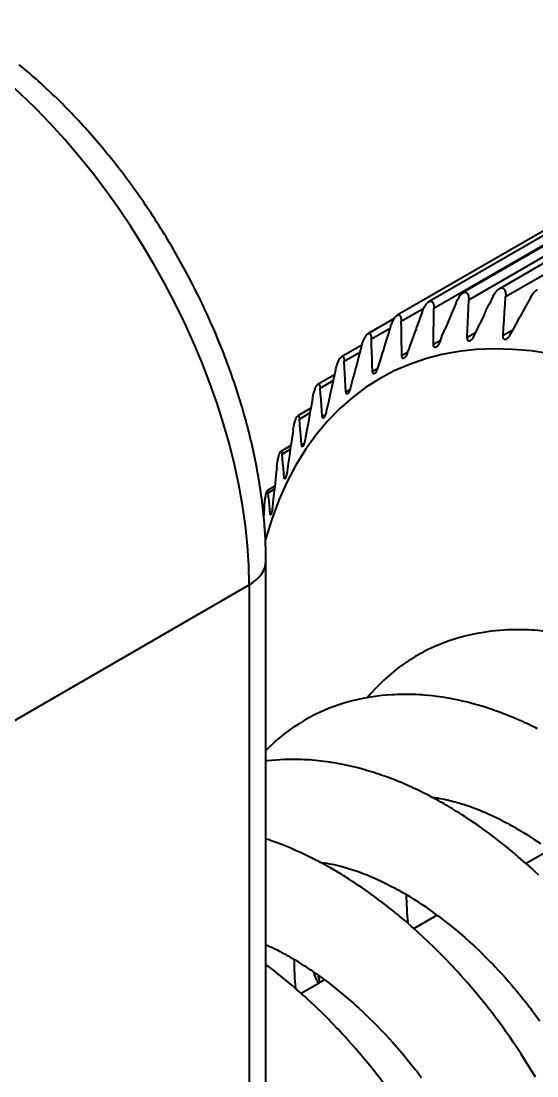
# Model space of a CAD drawing. Header units: millimetres. Extents: x 15 to 415, y 5 to 292.
# Drawn here: x 329.892 to 332.135, y 122.882 to 127.466 of the extents above; entities that cross this region are included whole.
import ezdxf

# ---------------------------------------------------------------- set-up
doc = ezdxf.new("R2010")
doc.units = ezdxf.units.MM
doc.layers.add('Geometries', color=7, linetype='Continuous')

msp = doc.modelspace()

# ---------------------------------------------------------------- linework, layer by layer
at = {"layer": 'Geometries', "linetype": 'Continuous', "lineweight": 40}
for p, q in [((331.9994, 126.2686), (333.5228, 127.1482)), ((331.6871, 126.2189), (333.2105, 127.0985)), ((331.8388, 126.2544), (333.3622, 127.134)), ((333.3931, 127.1237), (331.972, 126.3032)), ((333.2183, 127.0962), (331.8148, 126.2859)), ((333.0099, 127.0432), (331.5279, 126.1875)), ((333.0492, 127.0456), (331.6663, 126.2472)), ((331.7849, 126.2445), (331.7796, 126.2321)), ((331.914, 126.2071), (331.9248, 126.2295)), ((331.9248, 126.2295), (331.9258, 126.2315)), ((331.9258, 126.2315), (331.9286, 126.2373)), ((331.9425, 126.2661), (331.9286, 126.2373)), ((332.1083, 126.2663), (332.0958, 126.2437)), ((331.5456, 126.1623), (331.6442, 126.2192)), ((331.6366, 126.2016), (331.6282, 126.1787)), ((331.6428, 126.2164), (331.6442, 126.2193)), ((331.9056, 126.1897), (331.9126, 126.2043)), ((331.9126, 126.2043), (331.914, 126.2071)), ((332.0536, 126.1671), (332.0619, 126.1822)), ((331.5147, 126.1732), (331.4006, 126.1073)), ((331.4989, 126.1377), (331.4972, 126.1323)), ((331.4154, 126.0851), (331.4972, 126.1323)), ((331.4972, 126.1323), (331.4961, 126.1287)), ((331.7156, 126.08), (331.7214, 126.0939)), ((331.7214, 126.0939), (331.7226, 126.0966)), ((331.7226, 126.0966), (331.7315, 126.1179)), ((331.7315, 126.1179), (331.7323, 126.1198)), ((331.7323, 126.1198), (331.7346, 126.1253)), ((331.8328, 126.0919), (331.8683, 126.1124)), ((331.8683, 126.1124), (331.8599, 126.095)), ((331.9883, 126.1006), (332.0305, 126.125)), ((332.0304, 126.1249), (332.0168, 126.1)), ((331.3743, 126.0584), (331.2855, 126.0071)), ((331.3729, 126.0534), (331.3659, 126.0272)), ((331.6856, 126.0627), (331.7156, 126.0801)), ((331.7156, 126.08), (331.7112, 126.0694)), ((331.2975, 125.9878), (331.3659, 126.0273)), ((331.5478, 126.0133), (331.5732, 126.028)), ((331.5717, 126.0236), (331.5726, 126.0261)), ((331.5732, 126.028), (331.5726, 126.0261)), ((331.5732, 126.028), (331.5752, 126.0332)), ((331.4207, 125.9441), (331.442, 125.9564)), ((331.4425, 125.9578), (331.442, 125.9564)), ((331.255, 125.9293), (331.1834, 125.8879)), ((331.2596, 125.9494), (331.255, 125.9292)), ((331.193, 125.8714), (331.2494, 125.9039)), ((331.3051, 125.8555), (331.3227, 125.8657)), ((331.328, 125.8849), (331.3248, 125.8727)), ((331.2329, 125.83), (331.2283, 125.8092)), ((331.1519, 125.7833), (331.0953, 125.7506)), ((331.1519, 125.7833), (331.1482, 125.763)), ((331.1026, 125.7366), (331.1482, 125.763)), ((331.202, 125.7484), (331.216, 125.7565)), ((331.1292, 125.6582), (331.1272, 125.6471)), ((331.0652, 125.6213), (331.0218, 125.5962)), ((331.0271, 125.5847), (331.0629, 125.6054)), ((331.0652, 125.6213), (331.0629, 125.6054)), ((331.1122, 125.6236), (331.123, 125.6298)), ((331.0366, 125.4821), (331.0444, 125.4866)), ((330.9951, 125.4444), (330.9635, 125.4261)), ((330.967, 125.4168), (330.9938, 125.4323)), ((330.9951, 125.4443), (330.9938, 125.4323)), ((330.9756, 125.3251), (330.9809, 125.3281)), ((330.9569, 124.2968), (330.9569, 125.1185)), ((329.3553, 124.134), (330.8837, 125.0164)), ((330.8837, 125.0164), (330.8837, 119.3009)), ((331.954, 124.4697), (331.9552, 124.4693)), ((330.9569, 124.1618), (330.9569, 124.2968)), ((331.4654, 124.1874), (331.4667, 124.187)), ((330.9569, 124.1615), (330.9569, 124.1618)), ((330.9569, 122.8114), (330.9569, 124.1615)), ((332.1897, 123.8639), (332.0883, 123.8053)), ((331.5998, 123.5233), (331.7007, 123.5816)), ((331.2124, 123.2996), (331.1903, 123.2869)), ((331.1835, 123.2829), (331.1105, 123.2408)), ((331.1835, 123.2829), (331.1903, 123.2869))]:
    msp.add_line(p, q, dxfattribs=at)
at = {"layer": 'Geometries', "linetype": 'Continuous', "lineweight": 40, "flags": 128}
for points in [[(330.9469, 125.318), (330.9464, 125.3232), (330.945, 125.3366), (330.9436, 125.3501), (330.942, 125.3635), (330.9404, 125.377), (330.9387, 125.3905), (330.9368, 125.404), (330.935, 125.4176), (330.933, 125.4311), (330.9309, 125.4447), (330.9288, 125.4583), (330.9266, 125.4719), (330.9242, 125.4855), (330.9219, 125.4992), (330.9194, 125.5128), (330.9168, 125.5265), (330.9142, 125.5402), (330.9115, 125.5539), (330.9087, 125.5676), (330.9058, 125.5813), (330.9029, 125.595), (330.8998, 125.6088), (330.8967, 125.6225), (330.8935, 125.6363), (330.8903, 125.65), (330.8869, 125.6638), (330.8835, 125.6776), (330.88, 125.6914), (330.8764, 125.7051), (330.8727, 125.7189), (330.869, 125.7327), (330.8652, 125.7465), (330.8613, 125.7603), (330.8573, 125.7741), (330.8533, 125.7879), (330.8491, 125.8017), (330.8449, 125.8155), (330.8407, 125.8293), (330.8363, 125.8431), (330.8319, 125.8569), (330.8274, 125.8707), (330.8228, 125.8845), (330.8182, 125.8983), (330.8134, 125.9121), (330.8087, 125.9258), (330.8038, 125.9396), (330.7989, 125.9534), (330.7938, 125.9671), (330.7888, 125.9808), (330.7836, 125.9946), (330.7784, 126.0083), (330.7731, 126.022), (330.7677, 126.0357), (330.7623, 126.0494), (330.7568, 126.0631), (330.7512, 126.0767), (330.7455, 126.0904), (330.7398, 126.104), (330.734, 126.1176), (330.7282, 126.1312), (330.7223, 126.1448), (330.7163, 126.1583), (330.7102, 126.1719), (330.7041, 126.1854), (330.6979, 126.1989), (330.6916, 126.2124), (330.6853, 126.2258), (330.6789, 126.2393), (330.6725, 126.2527), (330.666, 126.2661), (330.6594, 126.2795), (330.6527, 126.2928), (330.646, 126.3061), (330.6392, 126.3194), (330.6324, 126.3327), (330.6255, 126.3459), (330.6185, 126.3591), (330.6115, 126.3723), (330.6044, 126.3855), (330.5973, 126.3986), (330.5901, 126.4117), (330.5828, 126.4248), (330.5755, 126.4378), (330.5681, 126.4508), (330.5606, 126.4637), (330.5531, 126.4767), (330.5456, 126.4896), (330.5379, 126.5024), (330.5302, 126.5152), (330.5225, 126.528), (330.5147, 126.5408), (330.5069, 126.5535), (330.4989, 126.5662), (330.491, 126.5788), (330.483, 126.5914), (330.4749, 126.6039), (330.4668, 126.6164), (330.4586, 126.6289), (330.4503, 126.6413), (330.442, 126.6537), (330.4337, 126.6661), (330.4253, 126.6784), (330.4169, 126.6906), (330.4083, 126.7028), (330.3998, 126.715), (330.3912, 126.7271), (330.3825, 126.7391), (330.3738, 126.7511), (330.3651, 126.7631), (330.3563, 126.775), (330.3474, 126.7869), (330.3385, 126.7987), (330.3296, 126.8104), (330.3206, 126.8221), (330.3115, 126.8338), (330.3024, 126.8454), (330.2933, 126.8569), (330.2841, 126.8684), (330.2749, 126.8799), (330.2656, 126.8913), (330.2563, 126.9026), (330.247, 126.9138), (330.2375, 126.9251), (330.2281, 126.9362), (330.2186, 126.9473), (330.2091, 126.9583), (330.1995, 126.9693), (330.1899, 126.9802), (330.1802, 126.991), (330.1705, 127.0018), (330.1608, 127.0126), (330.151, 127.0232), (330.1412, 127.0338), (330.1313, 127.0443), (330.1214, 127.0548), (330.1115, 127.0652), (330.1015, 127.0755), (330.0915, 127.0858), (330.0815, 127.096), (330.0714, 127.1061), (330.0613, 127.1162), (330.0512, 127.1262), (330.041, 127.1361), (330.0307, 127.1459), (330.0205, 127.1557), (330.0102, 127.1654), (329.9999, 127.1751), (329.9895, 127.1846), (329.9792, 127.1941), (329.9687, 127.2035), (329.9583, 127.2129), (329.9478, 127.2221), (329.9373, 127.2313), (329.9268, 127.2405), (329.9162, 127.2495), (329.9056, 127.2584), (329.895, 127.2673), (329.8843, 127.2761)], [(331.7849, 126.2445), (331.7869, 126.2491), (331.7891, 126.2537), (331.7915, 126.2582), (331.794, 126.2626), (331.7966, 126.2668), (331.7988, 126.2701), (331.8012, 126.2732), (331.8036, 126.2762), (331.8061, 126.2789), (331.8082, 126.281), (331.8104, 126.2828), (331.8125, 126.2845), (331.8147, 126.2858), (331.8148, 126.2859)], [(331.8148, 126.2859), (331.8168, 126.287), (331.8189, 126.2878), (331.821, 126.2883), (331.823, 126.2885), (331.8252, 126.2884), (331.8273, 126.2878), (331.8292, 126.2869), (331.831, 126.2855), (331.8326, 126.2838), (331.834, 126.2817), (331.8354, 126.279), (331.8365, 126.276), (331.8374, 126.2728), (331.8381, 126.2693), (331.8385, 126.2658), (331.8388, 126.2621), (331.8389, 126.2583), (331.8388, 126.2544)], [(331.9425, 126.2661), (331.9448, 126.2707), (331.9473, 126.2751), (331.9499, 126.2794), (331.9526, 126.2836), (331.9555, 126.2876), (331.958, 126.2907), (331.9605, 126.2936), (331.9632, 126.2963), (331.9659, 126.2988), (331.9681, 126.3006), (331.9704, 126.3023), (331.972, 126.3032)], [(331.972, 126.3032), (331.9727, 126.3036), (331.975, 126.3048), (331.9773, 126.3056), (331.9796, 126.3062), (331.9818, 126.3064), (331.9839, 126.3063), (331.9862, 126.3059), (331.9884, 126.305), (331.9904, 126.3037), (331.9922, 126.302), (331.9938, 126.3), (331.9952, 126.2977), (331.9966, 126.2947), (331.9977, 126.2914), (331.9985, 126.2879), (331.9991, 126.2842), (331.9995, 126.2805), (331.9996, 126.2766), (331.9996, 126.2727), (331.9994, 126.2686)], [(332.1083, 126.2663), (332.1108, 126.2707), (332.1132, 126.2746)], [(332.1132, 126.2746), (332.1135, 126.275), (332.1164, 126.2791), (332.1194, 126.2831), (332.1225, 126.2868), (332.1252, 126.2897), (332.1279, 126.2924), (332.1308, 126.2949), (332.1317, 126.2956)], [(332.1317, 126.2956), (332.1337, 126.2971), (332.1341, 126.2974)], [(332.1341, 126.2974), (332.1361, 126.2987), (332.1369, 126.2991)], [(331.6442, 126.2193), (331.6447, 126.2202), (331.6471, 126.2246), (331.6491, 126.228), (331.6512, 126.2314), (331.6535, 126.2346), (331.6557, 126.2376), (331.6577, 126.2398), (331.6596, 126.2419), (331.6616, 126.2438), (331.6636, 126.2454), (331.6656, 126.2468), (331.6663, 126.2472)], [(331.6663, 126.2472), (331.6676, 126.2479), (331.6695, 126.2487), (331.6714, 126.2492), (331.6735, 126.2494), (331.6755, 126.2491), (331.6773, 126.2485), (331.679, 126.2474), (331.6806, 126.246), (331.6819, 126.2443), (331.6833, 126.2419), (331.6844, 126.2392), (331.6853, 126.2362), (331.6861, 126.233), (331.6866, 126.2297), (331.6869, 126.2262), (331.6871, 126.2226), (331.6871, 126.2189)], [(331.7796, 126.2321), (331.7698, 126.2088), (331.7673, 126.203)], [(331.8328, 126.0919), (331.8339, 126.1238), (331.835, 126.156), (331.8362, 126.1885), (331.8375, 126.2213), (331.8388, 126.2544)], [(331.9883, 126.1006), (331.9904, 126.1336), (331.9926, 126.1669), (331.9948, 126.2005), (331.9971, 126.2344), (331.9994, 126.2686)], [(332.0958, 126.2437), (332.0896, 126.2324), (332.0737, 126.2035)], [(331.5147, 126.1732), (331.5159, 126.175), (331.5177, 126.1775), (331.5194, 126.1798), (331.5212, 126.1819), (331.5231, 126.1838), (331.5249, 126.1854), (331.5267, 126.1868), (331.5279, 126.1875)], [(331.5279, 126.1875), (331.5285, 126.1878), (331.5302, 126.1886), (331.5322, 126.1891), (331.534, 126.1892), (331.5358, 126.1889), (331.5374, 126.1882), (331.5389, 126.1871), (331.5402, 126.1856), (331.5415, 126.1836), (331.5426, 126.1812), (331.5435, 126.1785), (331.5443, 126.1755), (331.5448, 126.1725), (331.5452, 126.1692), (331.5455, 126.1658), (331.5456, 126.1623)], [(331.6366, 126.2016), (331.6384, 126.2063), (331.6404, 126.211), (331.641, 126.2124)], [(331.641, 126.2124), (331.6425, 126.2156), (331.6428, 126.2164)], [(331.6856, 126.0627), (331.6858, 126.0934), (331.6861, 126.1243), (331.6864, 126.1555), (331.6867, 126.1871), (331.6871, 126.2189)], [(331.7673, 126.203), (331.7549, 126.1735), (331.7401, 126.1384), (331.7346, 126.1253)], [(331.9056, 126.1897), (331.8924, 126.1624), (331.8821, 126.1411)], [(332.0737, 126.2035), (332.0711, 126.1988), (332.0619, 126.1822)], [(331.4989, 126.1377), (331.5005, 126.1425), (331.5022, 126.1473), (331.504, 126.152), (331.506, 126.1567), (331.5081, 126.1613), (331.5099, 126.1649), (331.5119, 126.1685), (331.5138, 126.1718), (331.5147, 126.1732)], [(331.5478, 126.0133), (331.5473, 126.0425), (331.5468, 126.072), (331.5464, 126.1018), (331.546, 126.1319), (331.5456, 126.1623)], [(331.6124, 126.1356), (331.6102, 126.1294), (331.6022, 126.1076)], [(331.6282, 126.1787), (331.6233, 126.1653), (331.6124, 126.1356)], [(331.8821, 126.1411), (331.8761, 126.1285), (331.8683, 126.1124)], [(332.0536, 126.1671), (332.0528, 126.1656), (332.0347, 126.1326), (332.0304, 126.1249)], [(331.3743, 126.0584), (331.3757, 126.0631), (331.3773, 126.0679), (331.379, 126.0727), (331.3809, 126.0774), (331.3825, 126.0812), (331.3842, 126.0849), (331.3859, 126.0885), (331.3878, 126.0919), (331.3893, 126.0945), (331.3909, 126.097), (331.3925, 126.0993), (331.3942, 126.1014), (331.3958, 126.1033), (331.3975, 126.1049), (331.3991, 126.1063), (331.4006, 126.1073)], [(331.4006, 126.1073), (331.4007, 126.1073), (331.4025, 126.1081), (331.4042, 126.1086), (331.4057, 126.1086), (331.4073, 126.1082), (331.4087, 126.1074), (331.4099, 126.1062), (331.4112, 126.1045), (331.4122, 126.1025), (331.4131, 126.1001), (331.4139, 126.0974), (331.4145, 126.0946), (331.4149, 126.0916), (331.4152, 126.0884), (331.4154, 126.0851)], [(331.4859, 126.0966), (331.4759, 126.0647), (331.4729, 126.055)], [(331.4961, 126.1287), (331.4873, 126.101), (331.4859, 126.0966)], [(331.6022, 126.1076), (331.5972, 126.0938), (331.5843, 126.0585), (331.5752, 126.0332)], [(331.8455, 126.0766), (331.8443, 126.0759), (331.8428, 126.0754), (331.8414, 126.0752), (331.8401, 126.0752), (331.839, 126.0754), (331.838, 126.0758), (331.8371, 126.0764), (331.8358, 126.0777), (331.8348, 126.0793), (331.834, 126.0814), (331.8334, 126.0837), (331.833, 126.0862), (331.8328, 126.089), (331.8328, 126.0919)], [(331.8599, 126.095), (331.8585, 126.0921), (331.8569, 126.0894), (331.8553, 126.0867), (331.8535, 126.0842), (331.8519, 126.0822), (331.8503, 126.0804), (331.8486, 126.0788), (331.8472, 126.0777), (331.8457, 126.0767), (331.8455, 126.0766)], [(332.0028, 126.0838), (332.0013, 126.083), (331.9998, 126.0824), (331.9983, 126.0821), (331.9968, 126.082), (331.9955, 126.0822), (331.9943, 126.0826), (331.9933, 126.0831), (331.9923, 126.0839), (331.991, 126.0854), (331.99, 126.0873), (331.9892, 126.0895), (331.9886, 126.092), (331.9883, 126.0946), (331.9882, 126.0976), (331.9883, 126.1006)], [(332.0168, 126.1), (332.0152, 126.0973), (332.0135, 126.0946), (332.0116, 126.0921), (332.0097, 126.0897), (332.008, 126.0879), (332.0062, 126.0863), (332.0044, 126.0848), (332.0029, 126.0838), (332.0028, 126.0838)], [(331.3729, 126.0534), (331.3742, 126.0583), (331.3743, 126.0584)], [(331.4207, 125.9441), (331.4195, 125.9717), (331.4185, 125.9996), (331.4174, 126.0278), (331.4164, 126.0563), (331.4154, 126.0851)], [(331.4729, 126.055), (331.4647, 126.0288), (331.4644, 126.0281)], [(331.6966, 126.0489), (331.6955, 126.0484), (331.6942, 126.0479), (331.693, 126.0477), (331.6919, 126.0478), (331.691, 126.0481), (331.6901, 126.0485), (331.6888, 126.0496), (331.6878, 126.051), (331.687, 126.0528), (331.6863, 126.0549), (331.6859, 126.0573), (331.6857, 126.0599), (331.6856, 126.0627)], [(331.7112, 126.0694), (331.7099, 126.0665), (331.7085, 126.0637), (331.707, 126.0609), (331.7054, 126.0582), (331.7039, 126.0561), (331.7024, 126.0542), (331.7009, 126.0524), (331.6995, 126.0511), (331.6982, 126.05), (331.6968, 126.0491), (331.6966, 126.0489)], [(331.2596, 125.9494), (331.2607, 125.9542), (331.2619, 125.9591), (331.2633, 125.964), (331.2648, 125.9689), (331.2664, 125.9737), (331.2677, 125.9776), (331.2692, 125.9814), (331.2707, 125.9852), (331.2723, 125.9887), (331.2737, 125.9916), (331.2751, 125.9942), (331.2765, 125.9968), (331.2779, 125.9991), (331.2794, 126.0012), (331.2809, 126.003), (331.2823, 126.0046), (331.2837, 126.0059), (331.2853, 126.0071), (331.2855, 126.0072)], [(331.2855, 126.0072), (331.2869, 126.0078), (331.2883, 126.0081), (331.2897, 126.0081), (331.291, 126.0076), (331.2921, 126.0068), (331.2933, 126.0054), (331.2943, 126.0037), (331.2952, 126.0016), (331.2959, 125.9992), (331.2965, 125.9967), (331.297, 125.9939), (331.2973, 125.9909), (331.2975, 125.9878)], [(331.3659, 126.0272), (331.363, 126.0166), (331.3551, 125.987)], [(331.4644, 126.0281), (331.4535, 125.9931), (331.4425, 125.9578)], [(331.5561, 126.0005), (331.5551, 126.0002), (331.5541, 126.0001), (331.5532, 126.0002), (331.5524, 126.0004), (331.5512, 126.0013), (331.5502, 126.0025), (331.5494, 126.0041), (331.5487, 126.006), (331.5483, 126.0082), (331.548, 126.0106), (331.5478, 126.0133)], [(331.5573, 126.001), (331.5563, 126.0005), (331.5561, 126.0005)], [(331.5584, 126.0018), (331.5575, 126.0012), (331.5573, 126.001)], [(331.5717, 126.0236), (331.5705, 126.0206), (331.5693, 126.0177), (331.5679, 126.0148), (331.5665, 126.0121), (331.5652, 126.0098), (331.5638, 126.0077), (331.5624, 126.0058), (331.5612, 126.0044), (331.5599, 126.0031), (331.5587, 126.002), (331.5584, 126.0018)], [(331.3051, 125.8555), (331.3035, 125.8815), (331.302, 125.9077), (331.3005, 125.9341), (331.299, 125.9608), (331.2975, 125.9878)], [(331.3482, 125.9609), (331.3436, 125.944), (331.3341, 125.9082), (331.328, 125.8849)], [(331.3551, 125.987), (331.3533, 125.9801), (331.3482, 125.9609)], [(331.442, 125.9564), (331.4415, 125.9548), (331.4404, 125.9518), (331.4394, 125.9493)], [(331.255, 125.9292), (331.2513, 125.9126), (331.2494, 125.9039)], [(331.4285, 125.9332), (331.4277, 125.9328), (331.4268, 125.9325), (331.4259, 125.9325), (331.4251, 125.9326), (331.424, 125.9332), (331.4231, 125.9342), (331.4223, 125.9356), (331.4216, 125.9373), (331.4212, 125.9392), (331.4208, 125.9416), (331.4207, 125.9441)], [(331.4394, 125.9493), (331.4392, 125.9489), (331.438, 125.946), (331.4368, 125.9437), (331.4356, 125.9415), (331.4343, 125.9394), (331.4332, 125.9378), (331.4321, 125.9364), (331.431, 125.9352), (331.4298, 125.9341), (331.4287, 125.9334), (331.4285, 125.9332)], [(331.1598, 125.8265), (331.1608, 125.8313), (331.1618, 125.8362), (331.1629, 125.8411), (331.1642, 125.846), (331.1655, 125.8509), (331.1666, 125.8549), (331.1679, 125.8589), (331.1692, 125.8627), (331.1705, 125.8665), (331.1717, 125.8694), (331.1729, 125.8723), (331.1741, 125.875), (331.1754, 125.8775), (331.1766, 125.8798), (331.1779, 125.8819), (331.1791, 125.8837), (331.1804, 125.8853), (331.1818, 125.8867), (331.1832, 125.8878), (331.1834, 125.8879)], [(331.1834, 125.8879), (331.1844, 125.8884), (331.1857, 125.8887), (331.1868, 125.8885), (331.1879, 125.888), (331.1889, 125.887), (331.1899, 125.8856), (331.1907, 125.8838), (331.1914, 125.8817), (331.1919, 125.8795), (331.1924, 125.877), (331.1927, 125.8743), (331.193, 125.8714)], [(331.202, 125.7484), (331.2001, 125.7725), (331.1983, 125.7969), (331.1965, 125.8215), (331.1947, 125.8463), (331.193, 125.8714)], [(331.2494, 125.9039), (331.2432, 125.8761), (331.2351, 125.84), (331.2329, 125.83)], [(331.3218, 125.8632), (331.3208, 125.8607), (331.3198, 125.8582), (331.3188, 125.8559), (331.3176, 125.8537), (331.3167, 125.852), (331.3157, 125.8505), (331.3147, 125.8491), (331.3136, 125.8479), (331.3126, 125.8469), (331.3117, 125.8462), (331.3115, 125.8461)], [(331.3227, 125.8657), (331.322, 125.8636), (331.3218, 125.8632)], [(331.3248, 125.8727), (331.3239, 125.8697), (331.323, 125.8666), (331.3227, 125.8657)], [(331.1598, 125.8265), (331.1531, 125.7899), (331.1519, 125.7833)], [(331.3115, 125.8461), (331.3109, 125.8458), (331.3101, 125.8456), (331.3094, 125.8456), (331.3083, 125.8459), (331.3075, 125.8466), (331.3067, 125.8478), (331.3061, 125.8493), (331.3056, 125.8511), (331.3053, 125.8532), (331.3051, 125.8555)], [(331.2194, 125.7689), (331.2187, 125.7658), (331.2179, 125.7627), (331.217, 125.7597), (331.2161, 125.7567), (331.216, 125.7565)], [(331.2283, 125.8092), (331.2272, 125.8043), (331.2194, 125.7689)], [(331.0746, 125.6856), (331.0753, 125.6904), (331.0761, 125.6953), (331.077, 125.7002), (331.078, 125.7051), (331.0791, 125.7101), (331.08, 125.7141), (331.081, 125.7182), (331.0821, 125.7222), (331.0832, 125.726), (331.0842, 125.7291), (331.0852, 125.7321), (331.0862, 125.735), (331.0872, 125.7377), (331.0883, 125.7402), (331.0893, 125.7425), (331.0904, 125.7445), (331.0915, 125.7463), (331.0927, 125.7481), (331.0938, 125.7494), (331.0949, 125.7504), (331.0953, 125.7506)], [(331.0953, 125.7506), (331.096, 125.7509), (331.097, 125.7511), (331.0979, 125.7509), (331.0988, 125.7502), (331.0997, 125.7491), (331.1004, 125.7477), (331.101, 125.7459), (331.1015, 125.744), (331.102, 125.7417), (331.1023, 125.7393), (331.1026, 125.7366)], [(331.1122, 125.6236), (331.1103, 125.6458), (331.1083, 125.6682), (331.1064, 125.6908), (331.1045, 125.7136), (331.1026, 125.7366)], [(331.1482, 125.763), (331.1465, 125.7537), (331.14, 125.7178), (331.1336, 125.6823), (331.1292, 125.6582)], [(331.2071, 125.7404), (331.2067, 125.7401), (331.206, 125.74), (331.2051, 125.7401), (331.2043, 125.7406), (331.2036, 125.7415), (331.203, 125.7428), (331.2026, 125.7444), (331.2022, 125.7463), (331.202, 125.7484)], [(331.216, 125.7565), (331.2152, 125.7542), (331.2143, 125.7517), (331.2133, 125.7494), (331.2125, 125.7476), (331.2116, 125.7459), (331.2107, 125.7444), (331.2098, 125.7431), (331.2089, 125.742), (331.2081, 125.7411), (331.2074, 125.7405), (331.2071, 125.7404)], [(331.0746, 125.6856), (331.0693, 125.6495), (331.0652, 125.6213)], [(331.1262, 125.642), (331.126, 125.641), (331.1253, 125.6379), (331.1245, 125.6349), (331.1238, 125.6323), (331.123, 125.6298)], [(331.1272, 125.6471), (331.1267, 125.6441), (331.1262, 125.642)], [(331.0044, 125.528), (331.0049, 125.5327), (331.0055, 125.5375), (331.0062, 125.5424), (331.007, 125.5474), (331.0078, 125.5523), (331.0085, 125.5564), (331.0093, 125.5605), (331.0102, 125.5646), (331.011, 125.5686), (331.0118, 125.5718), (331.0126, 125.5749), (331.0134, 125.5779), (331.0142, 125.5808), (331.0151, 125.5834), (331.0159, 125.5859), (331.0168, 125.5882), (331.0177, 125.5902), (331.0186, 125.5922), (331.0196, 125.5939), (331.0205, 125.5951), (331.0214, 125.596), (331.0218, 125.5962)], [(331.0218, 125.5962), (331.0222, 125.5964), (331.023, 125.5965), (331.0238, 125.5962), (331.0245, 125.5955), (331.0251, 125.5944), (331.0257, 125.5929), (331.0261, 125.5912), (331.0265, 125.5893), (331.0268, 125.5871), (331.0271, 125.5847)], [(331.0629, 125.6054), (331.059, 125.5784), (331.054, 125.5433), (331.049, 125.5085)], [(331.1162, 125.6168), (331.1159, 125.6167), (331.1151, 125.6166), (331.1144, 125.6168), (331.1138, 125.6175), (331.1132, 125.6186), (331.1128, 125.6199), (331.1125, 125.6217), (331.1122, 125.6236)], [(331.123, 125.6298), (331.123, 125.6298), (331.1222, 125.6274), (331.1215, 125.6255), (331.1207, 125.6237), (331.12, 125.622), (331.1192, 125.6206), (331.1185, 125.6193), (331.1177, 125.6183), (331.1171, 125.6176), (331.1165, 125.617), (331.1162, 125.6168)], [(331.0366, 125.4821), (331.0346, 125.5022), (331.0327, 125.5226), (331.0308, 125.5431), (331.0289, 125.5638), (331.0271, 125.5847)], [(331.0044, 125.528), (331.0004, 125.4926), (330.9966, 125.4575), (330.9951, 125.4443)], [(331.049, 125.5085), (331.0486, 125.5055), (331.0481, 125.5025), (331.0475, 125.4994), (331.0468, 125.4963), (331.0463, 125.4937), (331.0456, 125.4911), (331.045, 125.4886), (331.0444, 125.4866)], [(331.0395, 125.4765), (331.0391, 125.4764), (331.0385, 125.4764), (331.0379, 125.4769), (331.0375, 125.4777), (331.0371, 125.4789), (331.0368, 125.4804), (331.0366, 125.4821)], [(331.0444, 125.4866), (331.0444, 125.4866), (331.0438, 125.4847), (331.0432, 125.4829), (331.0425, 125.4813), (331.0419, 125.4799), (331.0413, 125.4787), (331.0408, 125.4779), (331.0403, 125.4772), (331.0398, 125.4767), (331.0395, 125.4765)], [(330.9498, 125.3549), (330.9502, 125.3595), (330.9506, 125.3642), (330.9511, 125.369), (330.9517, 125.3739), (330.9523, 125.3789), (330.9528, 125.383), (330.9534, 125.3872), (330.954, 125.3913), (330.9546, 125.3954), (330.9552, 125.3986), (330.9558, 125.4019), (330.9564, 125.405), (330.957, 125.408), (330.9576, 125.4108), (330.9583, 125.4135), (330.9589, 125.416), (330.9596, 125.4182), (330.9603, 125.4205), (330.9611, 125.4224), (330.9618, 125.4239), (330.9624, 125.425), (330.9631, 125.4258), (330.9635, 125.4261)], [(330.9635, 125.4261), (330.9637, 125.4262), (330.9643, 125.4262), (330.9649, 125.4258), (330.9654, 125.425), (330.9658, 125.4239), (330.9662, 125.4225), (330.9665, 125.4209), (330.9668, 125.419), (330.967, 125.4168)], [(330.9756, 125.3251), (330.9738, 125.3431), (330.9721, 125.3612), (330.9704, 125.3796), (330.9687, 125.3981), (330.967, 125.4168)], [(330.9938, 125.4323), (330.9928, 125.4227), (330.989, 125.3883), (330.9854, 125.3541)], [(330.9498, 125.3549), (330.9471, 125.3203), (330.9469, 125.318)], [(330.9519, 125.2594), (330.9511, 125.2698), (330.9501, 125.2832), (330.9489, 125.2965), (330.9477, 125.3098), (330.9469, 125.318)], [(330.9776, 125.3206), (330.9772, 125.3205), (330.9768, 125.3207), (330.9764, 125.3213), (330.9761, 125.3222), (330.9758, 125.3235), (330.9756, 125.3251)], [(330.9809, 125.3281), (330.9804, 125.3265), (330.9799, 125.325), (330.9794, 125.3236), (330.979, 125.3227), (330.9786, 125.3218), (330.9782, 125.3212), (330.9777, 125.3206), (330.9776, 125.3206)], [(330.9854, 125.3541), (330.985, 125.3512), (330.9847, 125.3482), (330.9842, 125.3451), (330.9837, 125.3419), (330.9833, 125.3393), (330.9828, 125.3367), (330.9823, 125.3341), (330.9818, 125.3321), (330.9814, 125.3301), (330.9809, 125.3282), (330.9809, 125.3281)], [(330.9524, 125.2514), (330.9521, 125.2566), (330.9519, 125.2594)], [(330.9546, 125.2136), (330.9544, 125.2169), (330.9537, 125.2301), (330.953, 125.2433), (330.9524, 125.2514)], [(330.9563, 125.169), (330.956, 125.1775), (330.9556, 125.1906), (330.9551, 125.2037), (330.9546, 125.2136)], [(330.9569, 125.1185), (330.9569, 125.1254), (330.9568, 125.1384), (330.9567, 125.1514), (330.9564, 125.1644), (330.9563, 125.169)], [(332.0973, 124.8204), (332.095, 124.8205), (332.0778, 124.8211), (332.0603, 124.8214), (332.0423, 124.8214), (332.0249, 124.821), (332.0089, 124.8204), (331.9919, 124.8195), (331.9725, 124.8182), (331.9371, 124.8146), (331.903, 124.8098), (331.8752, 124.805), (331.8461, 124.7989), (331.816, 124.7915), (331.7862, 124.7831), (331.7542, 124.7728), (331.7228, 124.7612), (331.692, 124.7483), (331.6626, 124.7347), (331.6428, 124.7247)], [(332.1227, 124.819), (332.115, 124.8195), (332.0973, 124.8204)], [(332.4428, 124.7517), (332.4358, 124.7541), (332.427, 124.7571), (332.4179, 124.7601), (332.4006, 124.7656), (332.3853, 124.7703), (332.371, 124.7745), (332.3554, 124.7788), (332.3376, 124.7836), (332.323, 124.7872), (332.3058, 124.7914), (332.2899, 124.7949), (332.278, 124.7975), (332.2616, 124.8007), (332.2461, 124.8036), (332.2291, 124.8066), (332.2166, 124.8085), (332.1986, 124.8112), (332.1796, 124.8136), (332.1612, 124.8157), (332.1393, 124.8177), (332.1227, 124.819)], [(331.6428, 124.7247), (331.6364, 124.7213), (331.6064, 124.7045), (331.5871, 124.6926)], [(331.5871, 124.6926), (331.5769, 124.6861), (331.5545, 124.671), (331.5327, 124.6551), (331.5116, 124.6386), (331.4911, 124.6215), (331.4711, 124.6037), (331.4517, 124.5852), (331.4331, 124.5662), (331.4154, 124.5469), (331.3972, 124.5258)], [(331.6104, 124.5391), (331.6099, 124.5391), (331.5964, 124.5396), (331.583, 124.54), (331.5682, 124.5402), (331.553, 124.5401), (331.5397, 124.5399), (331.5277, 124.5395), (331.5156, 124.539), (331.5025, 124.5383), (331.4815, 124.5368), (331.4607, 124.5348), (331.4405, 124.5325), (331.4229, 124.53), (331.4054, 124.5273), (331.3974, 124.5259)], [(331.6354, 124.5377), (331.6253, 124.5383), (331.6104, 124.5391)], [(331.954, 124.4697), (331.9528, 124.4701), (331.9462, 124.4724), (331.9372, 124.4755), (331.9269, 124.4789), (331.9185, 124.4817), (331.9108, 124.4841), (331.9014, 124.4871), (331.8907, 124.4903), (331.8817, 124.493), (331.8742, 124.4951), (331.8677, 124.497), (331.852, 124.5012), (331.8389, 124.5046), (331.8274, 124.5075), (331.8125, 124.511), (331.7996, 124.5139), (331.7877, 124.5164), (331.7796, 124.5181), (331.7706, 124.5198), (331.7594, 124.522), (331.7493, 124.5238), (331.7421, 124.525), (331.7339, 124.5263), (331.7241, 124.5279), (331.7005, 124.5312), (331.681, 124.5335), (331.6642, 124.5353), (331.6443, 124.537), (331.6354, 124.5377)], [(331.3974, 124.5259), (331.3854, 124.5237), (331.3652, 124.5196), (331.3454, 124.5151), (331.3258, 124.5102), (331.3065, 124.5048), (331.2875, 124.4991), (331.2366, 124.4812), (331.1876, 124.4603), (331.1714, 124.4525)], [(331.1714, 124.4525), (331.1658, 124.4498), (331.1458, 124.4393), (331.1232, 124.4266), (331.1008, 124.413), (331.0828, 124.4014)], [(332.1386, 124.3903), (332.1305, 124.3944), (332.1202, 124.3995), (332.1093, 124.4048), (332.1003, 124.4091), (332.0919, 124.4131), (332.0825, 124.4174), (332.0727, 124.4219), (332.0648, 124.4254), (332.0587, 124.4281), (332.0533, 124.4305), (332.0475, 124.433), (332.0411, 124.4358), (332.0327, 124.4393), (332.0229, 124.4434), (332.0125, 124.4476), (332.0054, 124.4504), (331.9987, 124.453), (331.9901, 124.4564), (331.9799, 124.4603), (331.9687, 124.4644), (331.9595, 124.4677), (331.9552, 124.4693)], [(331.0828, 124.4014), (331.0788, 124.3987), (331.0572, 124.3835), (331.0354, 124.3671), (331.0238, 124.3578), (331.0102, 124.3465), (330.996, 124.3341), (330.9819, 124.3212), (330.968, 124.3079), (330.9569, 124.2968)], [(331.1214, 124.2566), (331.1113, 124.2571), (331.0934, 124.2576), (331.0861, 124.2577), (331.0806, 124.2578), (331.0764, 124.2578), (331.07, 124.2578), (331.0612, 124.2577), (331.0386, 124.2572), (331.019, 124.2564), (330.9996, 124.2551), (330.9809, 124.2536), (330.9638, 124.2518), (330.9572, 124.251)], [(331.1463, 124.2552), (331.1422, 124.2555), (331.1275, 124.2563), (331.1214, 124.2566)], [(331.2355, 124.2453), (331.2234, 124.247), (331.2091, 124.2489), (331.1937, 124.2508), (331.1754, 124.2527), (331.1577, 124.2543), (331.1463, 124.2552)], [(331.4654, 124.1874), (331.4586, 124.1898), (331.4483, 124.1933), (331.4369, 124.1971), (331.427, 124.2003), (331.4153, 124.2039), (331.4049, 124.2071), (331.3944, 124.2101), (331.3823, 124.2136), (331.3671, 124.2177), (331.3512, 124.2219), (331.3373, 124.2253), (331.3248, 124.2282), (331.3123, 124.231), (331.299, 124.2339), (331.2835, 124.237), (331.2677, 124.2399), (331.2533, 124.2424), (331.2386, 124.2448), (331.2355, 124.2453)], [(331.6517, 124.1075), (331.6466, 124.1101), (331.6381, 124.1143), (331.6271, 124.1198), (331.6163, 124.125), (331.6066, 124.1296), (331.5982, 124.1335), (331.5912, 124.1367), (331.5833, 124.1403), (331.5744, 124.1442), (331.5633, 124.1491), (331.5487, 124.1553), (331.5374, 124.16), (331.5297, 124.1632), (331.5205, 124.1669), (331.5095, 124.1712), (331.4974, 124.1758), (331.486, 124.1801), (331.4766, 124.1835), (331.467, 124.1869), (331.4667, 124.187)], [(331.6771, 124.0944), (331.6707, 124.0977), (331.662, 124.1023), (331.6541, 124.1063), (331.6517, 124.1075)], [(332.0887, 123.8051), (332.0844, 123.8088), (332.056, 123.8335), (332.0312, 123.8545), (332.0025, 123.8779), (331.9786, 123.897), (331.9509, 123.9183), (331.9257, 123.9372), (331.9021, 123.9544), (331.8781, 123.9713), (331.8464, 123.993), (331.8218, 124.0092), (331.8097, 124.017), (331.797, 124.025), (331.786, 124.0319), (331.7768, 124.0376), (331.7676, 124.0432), (331.7578, 124.049), (331.7496, 124.0539), (331.7409, 124.059), (331.7321, 124.064), (331.7245, 124.0684), (331.7175, 124.0723), (331.7084, 124.0774), (331.6941, 124.0853), (331.6813, 124.0921), (331.6771, 124.0944)], [(331.6772, 124.0943), (331.6832, 124.0934), (331.6924, 124.0921), (331.7009, 124.0908), (331.7079, 124.0896), (331.7162, 124.0881), (331.7251, 124.0864), (331.7334, 124.0847), (331.7384, 124.0836), (331.743, 124.0826), (331.7483, 124.0814), (331.7549, 124.0799), (331.7632, 124.0778), (331.7728, 124.0753), (331.7815, 124.073), (331.7883, 124.0711), (331.7961, 124.0689), (331.8037, 124.0666), (331.8091, 124.0649), (331.8137, 124.0635), (331.8207, 124.0613), (331.8292, 124.0585), (331.836, 124.0562), (331.8426, 124.0539), (331.8498, 124.0513), (331.8601, 124.0475), (331.8687, 124.0443), (331.8768, 124.0411), (331.8871, 124.037), (331.8964, 124.0332), (331.903, 124.0304), (331.9085, 124.0281), (331.9148, 124.0254), (331.9231, 124.0217), (331.9333, 124.0171), (331.9443, 124.012), (331.9528, 124.0079), (331.9596, 124.0047), (331.9655, 124.0018), (331.9707, 123.9992), (331.9763, 123.9964), (331.9892, 123.9898), (332, 123.9841), (332.0077, 123.98), (332.0168, 123.975), (332.0276, 123.969), (332.0386, 123.9628), (332.0464, 123.9582), (332.057, 123.9521), (332.0765, 123.9403), (332.0914, 123.931), (332.1068, 123.9212), (332.1233, 123.9104), (332.1353, 123.9023), (332.1504, 123.892)], [(330.9791, 123.9046), (330.9736, 123.9065), (330.9659, 123.9091), (330.9576, 123.9119), (330.9568, 123.9122)], [(331.1634, 123.8259), (331.163, 123.8261), (331.1557, 123.8298), (331.1484, 123.8334)], [(331.1916, 123.8113), (331.1911, 123.8116), (331.1849, 123.8149), (331.1775, 123.8187), (331.1698, 123.8227), (331.1634, 123.8259)], [(331.574, 123.546), (331.5591, 123.5588), (331.548, 123.5682), (331.5361, 123.5781), (331.5259, 123.5865), (331.5178, 123.5931), (331.511, 123.5986), (331.5032, 123.6049), (331.4944, 123.6118), (331.4849, 123.6193), (331.4768, 123.6257), (331.4704, 123.6306), (331.4657, 123.6342), (331.46, 123.6386), (331.4453, 123.6496), (331.429, 123.6617), (331.4158, 123.6713), (331.403, 123.6804), (331.3878, 123.6911), (331.3733, 123.7011), (331.36, 123.7101), (331.3492, 123.7173), (331.3448, 123.7203), (331.3401, 123.7234), (331.3335, 123.7277), (331.325, 123.7332), (331.3158, 123.7391), (331.3084, 123.7437), (331.3025, 123.7474), (331.2957, 123.7517), (331.287, 123.757), (331.2733, 123.7653), (331.2617, 123.7722), (331.2523, 123.7776), (331.2446, 123.7821), (331.2377, 123.7861), (331.2324, 123.789), (331.2256, 123.7928), (331.2166, 123.7978), (331.2064, 123.8034), (331.1978, 123.808), (331.1916, 123.8113)], [(331.1916, 123.8113), (331.1987, 123.8103), (331.2117, 123.8083), (331.223, 123.8064), (331.2338, 123.8044), (331.245, 123.8021), (331.2594, 123.799), (331.2771, 123.7947), (331.2924, 123.7907), (331.3112, 123.7854), (331.3289, 123.78), (331.3456, 123.7745), (331.3624, 123.7687), (331.3826, 123.7612), (331.397, 123.7555), (331.4193, 123.7463), (331.4357, 123.7391), (331.4586, 123.7286), (331.4813, 123.7176), (331.5035, 123.7062), (331.5126, 123.7014), (331.5199, 123.6975), (331.5267, 123.6937), (331.5353, 123.689), (331.5467, 123.6825), (331.5575, 123.6763), (331.5664, 123.671), (331.5672, 123.6706)], [(332.1439, 123.7546), (332.1313, 123.7664), (332.1116, 123.7845), (332.0887, 123.8051)], [(331.7007, 123.5816), (331.7059, 123.5777), (331.7144, 123.5714), (331.7219, 123.5657), (331.7298, 123.5596), (331.7543, 123.5404), (331.7757, 123.5229), (331.7995, 123.503), (331.8217, 123.4838), (331.8439, 123.464), (331.8635, 123.4461), (331.8883, 123.4226), (331.9152, 123.3962), (331.9254, 123.386), (331.9353, 123.3759), (331.945, 123.3659), (331.9537, 123.3568), (331.9607, 123.3495), (331.9657, 123.3441), (331.97, 123.3395), (331.9762, 123.3328), (331.9843, 123.3239), (331.9986, 123.3081), (332.0121, 123.2928), (332.0245, 123.2786), (332.0357, 123.2655), (332.047, 123.2521), (332.0562, 123.241), (332.0659, 123.2291), (332.0761, 123.2165), (332.0857, 123.2044), (332.0924, 123.1958), (332.0964, 123.1907), (332.0989, 123.1875), (332.1024, 123.183), (332.1069, 123.1771), (332.1124, 123.1698), (332.1222, 123.1569), (332.134, 123.141), (332.1478, 123.122)], [(331.5998, 123.5233), (331.5886, 123.5332), (331.5754, 123.5448), (331.574, 123.546)], [(332.1293, 122.8763), (332.1035, 122.9191), (332.0835, 122.9512), (332.0649, 122.9802), (332.0478, 123.0061), (332.0323, 123.0291), (332.0185, 123.0492), (332.0115, 123.0592), (332.0051, 123.0683), (331.9993, 123.0765), (331.9942, 123.0836), (331.9901, 123.0894), (331.9867, 123.0941), (331.9822, 123.1002), (331.9754, 123.1095), (331.9664, 123.1217), (331.9552, 123.1367), (331.9418, 123.1544), (331.9274, 123.1729), (331.9133, 123.1909), (331.8806, 123.2312), (331.8491, 123.2687), (331.8339, 123.2863), (331.8191, 123.3032), (331.8061, 123.3177), (331.7954, 123.3295), (331.7908, 123.3346), (331.7868, 123.339), (331.7834, 123.3427), (331.7805, 123.3459), (331.7755, 123.3512), (331.7681, 123.3592), (331.734, 123.3949), (331.7075, 123.4218), (331.6862, 123.4428), (331.6654, 123.4628), (331.6424, 123.4845), (331.6197, 123.5054), (331.6001, 123.5231), (331.5998, 123.5233)], [(330.9569, 123.4529), (330.9574, 123.4527), (330.9677, 123.4479), (330.9761, 123.444), (330.9849, 123.4398), (330.9955, 123.4345), (331.0051, 123.4296), (331.0126, 123.4258), (331.0191, 123.4224), (331.0276, 123.4179), (331.0381, 123.4122), (331.0464, 123.4076), (331.0532, 123.4038), (331.0623, 123.3986), (331.0724, 123.3927), (331.0788, 123.389)], [(331.1622, 123.3355), (331.1666, 123.3325), (331.1768, 123.3254), (331.1835, 123.3206)], [(331.1835, 123.3209), (331.1844, 123.3166), (331.1877, 123.2999), (331.1904, 123.2866)], [(331.1835, 123.3206), (331.189, 123.3167), (331.2113, 123.3004), (331.2124, 123.2997)], [(331.2124, 123.2997), (331.2315, 123.2852), (331.2547, 123.2672), (331.2732, 123.2524), (331.2962, 123.2335), (331.3144, 123.218), (331.3372, 123.1981), (331.3489, 123.1876), (331.3614, 123.1763), (331.3757, 123.1631), (331.3918, 123.1479), (331.409, 123.1312), (331.4248, 123.1157), (331.4388, 123.1015), (331.4524, 123.0876), (331.4642, 123.0754), (331.4771, 123.0617), (331.4922, 123.0454), (331.5084, 123.0276), (331.5491, 122.9808), (331.5892, 122.9322), (331.598, 122.9211), (331.6063, 122.9105), (331.6126, 122.9024), (331.6166, 122.8972), (331.6185, 122.8947), (331.6203, 122.8924), (331.6227, 122.8892), (331.6277, 122.8827), (331.6341, 122.8741)], [(331.1104, 123.2409), (331.1059, 123.2449), (331.0957, 123.2539), (331.0856, 123.2628)], [(331.272, 123.0836), (331.2642, 123.0919), (331.2505, 123.1062), (331.236, 123.121), (331.2285, 123.1287)]]:
    msp.add_lwpolyline(points, dxfattribs=at)
at = {"layer": 'Geometries', "linetype": 'Continuous', "lineweight": 40}
for centre, radius, start, end in [((330.4749, 122.4691), 1.5215, 63.7269, 70.6473), ((333.0653, 123.6877), 1.4982, 180.6403, 185.4342), ((330.7488, 122.2982), 1.5979, 53.4368, 59.1907), ((332.6206, 123.4094), 1.542, 180.7614, 185.4593), ((330.3067, 122.0918), 1.5095, 55.4793, 59.2392), ((329.5817, 121.5301), 2.2943, 49.0427, 53.1713), ((329.4064, 121.3297), 2.5605, 44.6346, 48.2795), ((329.2661, 121.1933), 2.7563, 39.5298, 43.3021), ((329.2574, 121.1835), 2.7692, 22.5324, 39.5712)]:
    msp.add_arc(centre, radius, start, end, dxfattribs=at)
for centre, major_axis, start_param, end_param in [((329.4695, 125.8329), (-1, 1.7321), 3.926991, 5.497787), ((332.8283, 123.5311), (-1.375, 2.3816), 2.356194, 6.797739), ((330.7069, 125.1185), (-0.25, 0), 2.356194, 3.141593), ((332.8283, 123.5311), (-1.375, 2.3816), 1.326982, 1.34805)]:
    msp.add_ellipse(centre, major_axis=major_axis, ratio=0.57735, start_param=start_param, end_param=end_param, dxfattribs=at)

doc.saveas('drawing.dxf')
